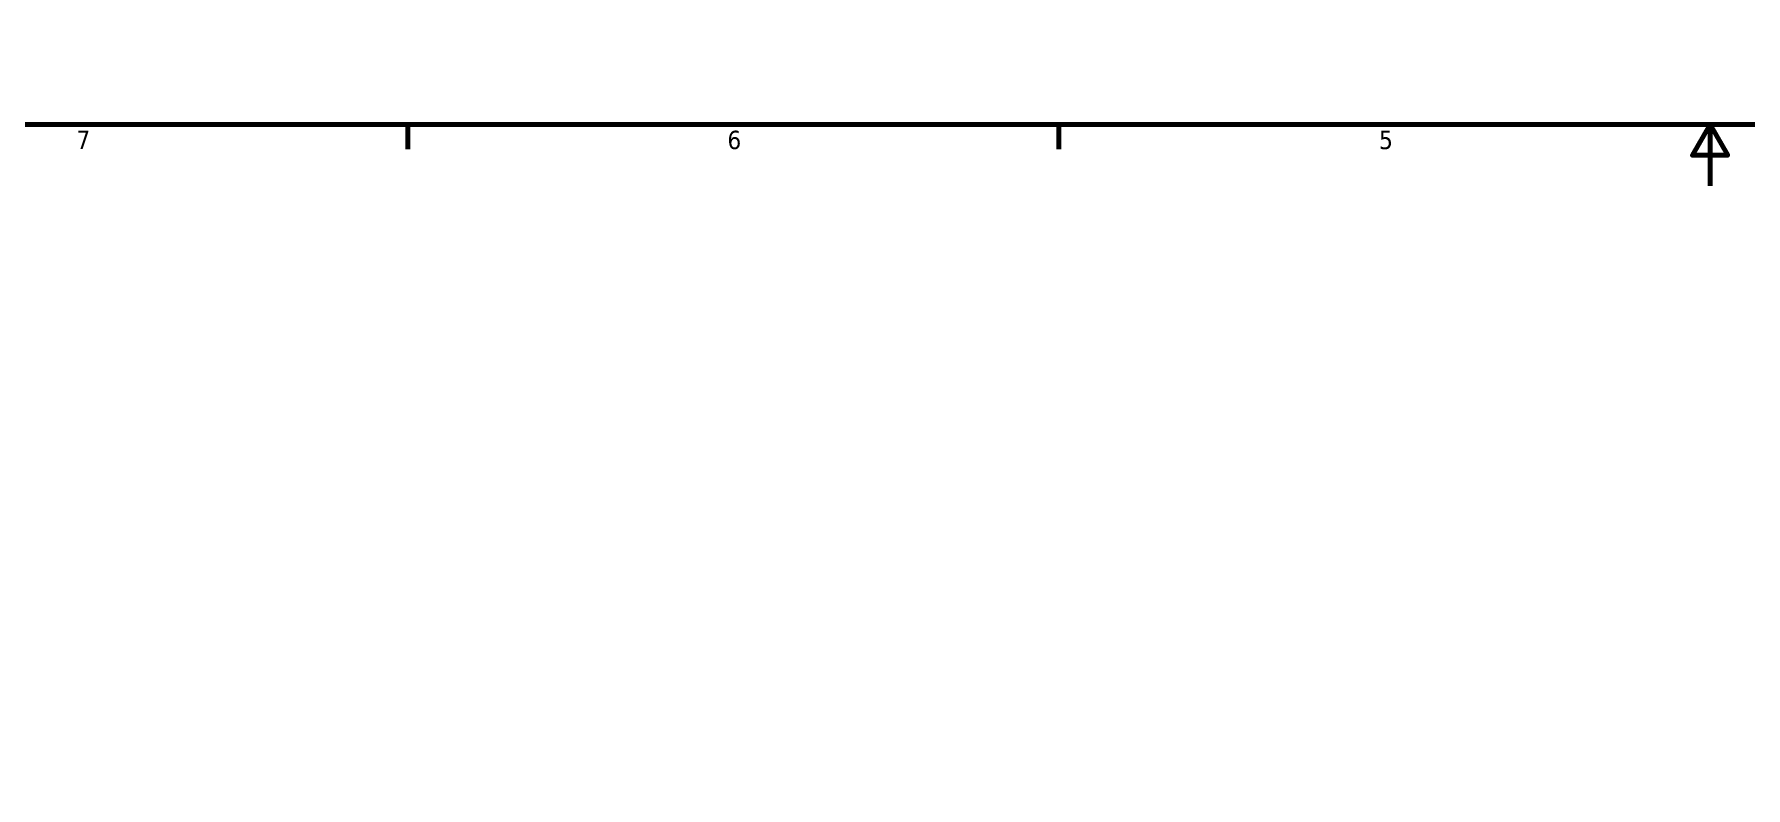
# Model space of a CAD drawing. Header units: millimetres. Extents: x -18 to 861, y -85 to 544.
# Drawn here: x 154 to 437.7, y -84.6 to 40.4 of the extents above; entities that cross this region are included whole.
import ezdxf

# ---------------------------------------------------------------- set-up
doc = ezdxf.new("R2010")
doc.units = ezdxf.units.MM
doc.layers.add('Border (ANSI)', color=7, linetype='Continuous', lineweight=70)
doc.layers.add('Dimension (ANSI)', color=7, linetype='Continuous', lineweight=25)
doc.styles.add('Note Text (ANSI)', font='tahoma.ttf')
doc.dimstyles.new('Default - mm (ANSI)', dxfattribs={"dimtxt": 3.048, "dimasz": 2.5, "dimexe": 3.175, "dimexo": 1.6002, "dimgap": 0.8, "dimtad": 0, "dimtoh": 1, "dimrnd": 1e-08, "dimzin": 4, "dimdsep": 46, "dimtxsty": 'Note Text (ANSI)', "dimcen": 0.09, "dimdle": 10, "dimclrd": 256, "dimclre": 256, "dimclrt": 256, "dimadec": 1, "dimazin": 1, "dimtfac": 1, "dimtofl": 0, "dimtmove": 0, "dimatfit": 3, "dimfxl": 1, "dimtolj": 1, "dimtzin": 4, "dimlwd": -1, "dimlwe": -1, "dimarcsym": 0})

# ---------------------------------------------------------------- blocks, each defined once
blk = doc.blocks.new('Borders Default Border')
at = {"layer": 'Border (ANSI)'}
for p, q in [((215.9, 25.4), (215.9, 21.34)), ((323.85, 25.4), (323.85, 21.34))]:
    blk.add_line(p, q, dxfattribs=at)
at = {"layer": 'Border (ANSI)', "flags": 128}
for points in [[(12.7, 25.4), (12.7, 533.4), (850.9, 533.4), (850.9, 25.4), (12.7, 25.4)], [(431.8, 15.24), (431.8, 25.4), (428.87, 20.32), (434.73, 20.32), (431.8, 25.4)]]:
    blk.add_lwpolyline(points, dxfattribs=at)
at = {"layer": 'Border (ANSI)', "char_height": 3.05, "attachment_point": 7, "style": 'Note Text (ANSI)'}
for s, insert in [('7', (160.98, 21.34)), ('6', (268.9, 21.27)), ('5', (376.93, 21.27))]:
    blk.add_mtext(s, dxfattribs=dict(at, insert=insert))
blk = doc.blocks.new('*D10')
at = {"layer": 'Defpoints', "color": 0, "transparency": 16777216}
for p in [(395.08, 210.23), (413.96, 69.17), (406.64, 56.95), (395.08, -84.58)]:
    blk.add_point(p, dxfattribs=at)
at = {"layer": 'Dimension (ANSI)', "transparency": 16777216}
for p, q in [((395.08, 208.63), (395.08, 54.24)), ((413.77, 67.58), (412, 53.21))]:
    blk.add_line(p, q, dxfattribs=at)
for start, end in [(88.3197, 88.9913), (84.0087, 84.6768)]:
    blk.add_arc((395.08, -84.58), 142, start, end, dxfattribs=at)
for points in [[(397.58, 56.98), (397.59, 57.81), (395.08, 57.42)], [(409.95, 57.06), (409.86, 56.23), (412.39, 56.36)]]:
    blk.add_solid(points, dxfattribs=at)
at = {"layer": 'Dimension (ANSI)', "transparency": 16777216, "insert": (400.05, 58.74), "char_height": 3.048, "attachment_point": 1, "style": 'Note Text (ANSI)'}
blk.add_mtext('\\A1;7.0°', dxfattribs=at)

msp = doc.modelspace()

# ---------------------------------------------------------------- block references
msp.add_blockref('Borders Default Border', (0, 0))

# ---------------------------------------------------------------- dimensions: what is measured, and where the dimension line sits
at = {"layer": 'Dimension (ANSI)'}
dim = msp.add_angular_dim_3p(base=(406.638, 56.947), center=(395.085, -84.583), p1=(413.963, 69.169), p2=(395.085, 210.231), dimstyle='Default - mm (ANSI)', override={"dimgap": 0.8, "dimtih": 1, "dimadec": 1, "dimtol": 0, "dimlim": 0, "dimtp": 0, "dimtm": 0, "dimtdec": 0}, dxfattribs=at)
dim.commit()
dim.dimension.update_dxf_attribs({"geometry": '*D10', "text_midpoint": (403.754, 57.152), "dimtype": 165})

doc.saveas('drawing.dxf')
